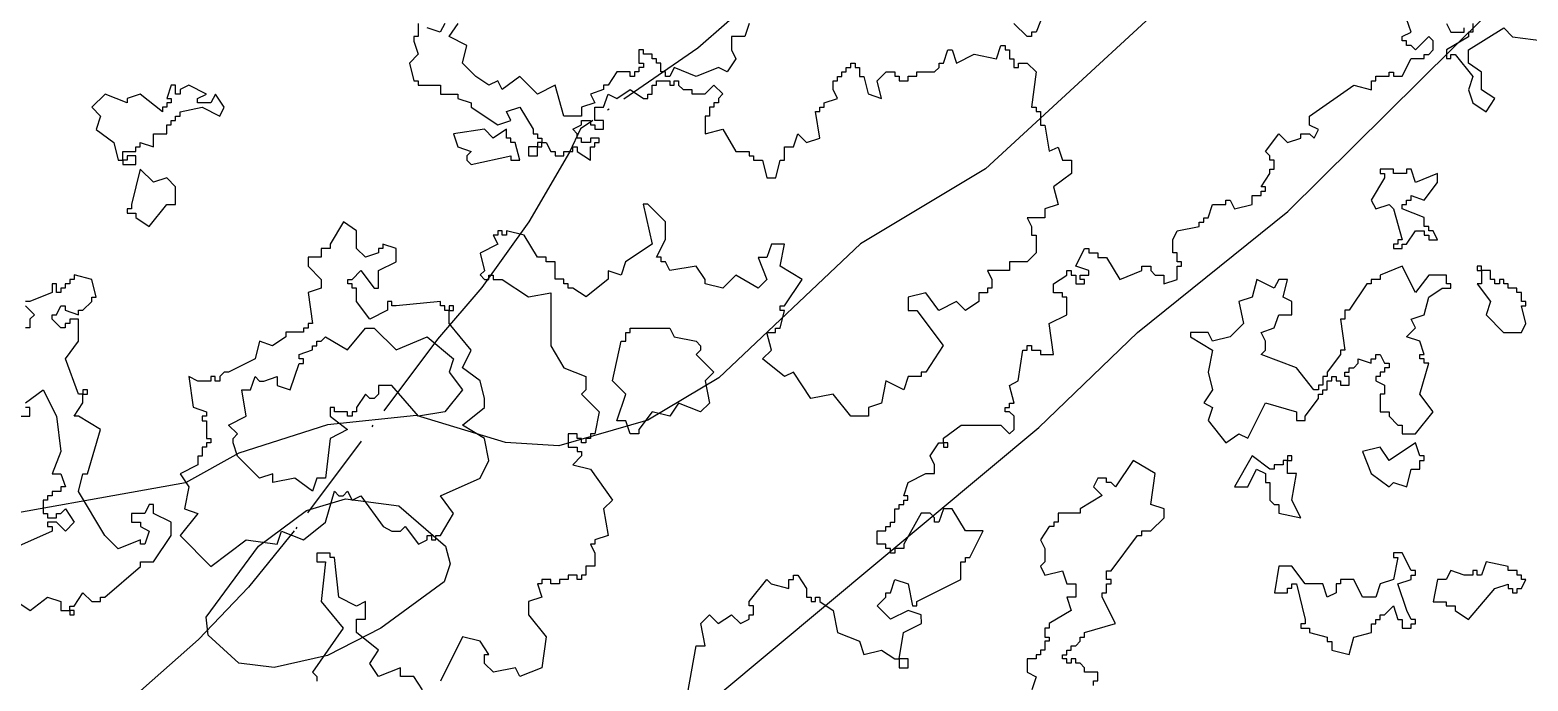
# Model space of a CAD drawing. Header units: metres. Extents: x -400 to 800, y -650 to 500.
# Drawn here: x 184.2 to 269.1, y -416 to -379.1 of the extents above; entities that cross this region are included whole.
import ezdxf

# ---------------------------------------------------------------- set-up
doc = ezdxf.new("R2010")
doc.units = ezdxf.units.M
doc.header["$LTSCALE"] = 2
doc.linetypes.add('DASHDOT', pattern=[3.556, 2.54, -0.508, 0, -0.508])
for name, color, linetype in [('SITE-SETBACK-WATER', 1, 'DASHDOT'), ('SITE-TREE-CANOPY', 94, 'CONTINUOUS'), ('TOPO-CONTOUR-MINOR', 9, 'CONTINUOUS')]:
    doc.layers.add(name, color=color, linetype=linetype)

msp = doc.modelspace()

# ---------------------------------------------------------------- linework, layer by layer
at = {"layer": 'SITE-SETBACK-WATER'}
msp.add_lwpolyline([(225.762, -376.876), (222.013, -380.167), (215.361, -384.734), (214.748, -386.045), (212.44, -389.993), (209.781, -393.714), (207.261, -396.634), (199.14, -407.504), (196.556, -410.685), (193.72, -413.644), (189.952, -416.986), (188.571, -424.767), (187.116, -430.068), (186.215, -432.337), (185.288, -435.344), (184.174, -441.43)], dxfattribs=at)
at = {"layer": 'SITE-TREE-CANOPY'}
for points in [[(221.432, -416.757), (221.93, -414.009), (222.428, -414.009), (222.183, -412.752), (222.681, -412.252), (223.179, -412.753), (223.929, -412.252), (224.427, -412.753), (224.933, -412.508), (224.933, -412.252), (225.178, -412.252), (225.178, -411.752), (224.933, -411.752), (224.933, -411.507), (225.929, -410.261), (226.181, -410.506), (227.177, -410.762), (227.178, -410.261), (227.43, -410.261), (227.43, -410.005), (227.683, -410.005), (228.181, -410.762), (228.181, -411.262), (228.433, -411.262), (228.433, -411.507), (228.679, -411.507), (228.679, -411.263), (228.931, -411.263), (228.931, -411.507), (229.682, -412.008), (229.927, -413.254), (231.183, -413.754), (231.428, -414.511), (232.431, -414.255), (233.182, -414.756), (233.427, -414.756), (233.68, -413.254), (234.683, -412.754), (234.676, -412.253), (233.933, -412.008), (232.93, -412.509), (232.179, -411.752), (232.677, -411.252), (232.677, -411.007), (232.93, -411.007), (233.182, -410.262), (233.933, -410.507), (234.178, -411.752), (234.431, -411.753), (234.431, -411.508), (236.928, -410.262), (236.928, -409.261), (237.181, -409.261), (237.181, -409.005), (237.427, -409.005), (238.177, -407.504), (237.181, -407.504), (236.431, -406.258), (235.933, -406.258), (235.68, -407.003), (235.427, -407.003), (235.428, -406.758), (235.182, -406.502), (234.677, -406.502), (233.681, -408.26), (233.681, -408.504), (233.183, -408.504), (233.183, -408.76), (232.93, -408.76), (232.93, -408.504), (232.677, -408.504), (232.677, -408.259), (232.179, -408.259), (232.18, -407.503), (232.678, -407.503), (232.678, -407.258), (232.93, -407.258), (232.93, -407.003), (233.183, -407.003), (233.183, -406.257), (233.428, -406.257), (233.428, -406.013), (233.681, -406.013), (233.681, -405.757), (233.926, -405.757), (233.926, -405.512), (233.681, -405.512), (233.927, -404.756), (234.93, -404.255), (235.428, -404.255), (235.428, -403.755), (235.182, -403.254), (235.68, -402.509), (235.933, -402.509), (235.933, -402.253), (236.929, -401.508), (239.181, -401.508), (239.679, -402.009), (239.932, -401.753), (239.932, -401.008), (239.679, -400.752), (239.427, -400.752), (239.427, -400.507), (239.679, -400.507), (239.679, -400.262), (239.932, -400.262), (239.679, -399.261), (240.177, -399.005), (240.43, -397.259), (240.683, -397.259), (240.683, -397.003), (240.928, -397.003), (240.928, -397.259), (241.433, -397.259), (241.433, -397.504), (242.177, -397.504), (241.931, -395.757), (242.928, -395.257), (242.928, -394.256), (242.682, -394.256), (242.682, -394.011), (242.177, -394.011), (242.177, -393.51), (242.928, -393.01), (242.928, -392.754), (243.18, -392.754), (243.18, -393.01), (243.433, -393.01), (243.433, -393.51), (243.931, -393.51), (243.931, -393.255), (243.678, -393.255), (243.678, -393.01), (244.177, -393.01), (244.177, -392.754), (243.433, -392.509), (243.931, -391.508), (244.177, -391.508), (244.177, -391.753), (244.682, -391.753), (244.682, -392.009), (245.18, -392.009), (245.93, -393.255), (247.179, -392.754), (247.179, -392.51), (247.677, -392.51), (247.677, -392.754), (247.93, -393.01), (248.428, -393.01), (248.428, -393.511), (249.178, -393.255), (249.178, -392.51), (249.431, -392.51), (249.431, -392.254), (249.178, -392.254), (249.178, -391.753), (248.933, -391.753), (248.933, -391.008), (249.178, -390.508), (250.427, -390.252), (250.427, -390.007), (250.68, -390.007), (250.68, -389.762), (250.932, -389.762), (251.178, -389.006), (251.928, -389.006), (251.928, -388.761), (252.181, -388.761), (252.426, -389.262), (253.43, -389.006), (253.43, -388.506), (253.928, -388.506), (253.928, -388.261), (254.18, -388.261), (254.18, -388.005), (253.928, -388.005), (254.433, -387.26), (254.433, -387.004), (254.679, -387.004), (254.679, -386.504), (254.433, -386.504), (254.433, -386.259), (254.181, -386.003), (254.931, -385.002), (255.429, -385.502), (256.18, -385.258), (256.18, -385.002), (256.678, -385.002), (256.93, -385.258), (257.183, -384.757), (256.678, -384.513), (256.678, -384.012), (259.183, -382.255), (260.179, -382.511), (260.179, -382.01), (260.431, -382.01), (260.431, -381.754), (261.182, -381.754), (261.182, -381.51), (261.427, -381.51), (261.427, -381.754), (261.932, -381.754), (262.431, -380.753), (263.181, -380.753), (263.181, -380.509), (263.427, -380.509), (263.679, -380.253), (263.679, -379.752), (263.427, -379.507), (262.683, -380.253), (262.431, -380.008), (262.178, -380.008), (262.178, -379.752), (261.933, -379.752), (261.933, -379.507), (262.431, -379.252), (262.178, -378.506)], [(241.681, -378.004), (241.182, -379.261), (240.93, -379.261), (240.93, -379.505), (240.677, -379.505), (239.927, -378.76)], [(206.178, -378.757), (206.178, -379.502), (205.932, -379.502), (205.932, -379.758), (206.178, -380.503), (205.68, -381.004), (205.932, -382.005), (206.178, -382.005), (206.178, -382.261), (207.433, -382.261), (207.433, -382.761), (208.429, -382.761), (208.429, -383.006), (209.18, -383.262), (209.18, -383.507), (210.681, -384.508), (211.432, -384.252), (211.179, -383.752), (211.93, -383.507), (212.68, -384.753), (212.68, -385.009), (212.933, -385.009), (212.933, -385.254), (213.178, -385.254), (213.178, -385.509), (213.431, -385.509), (213.683, -386.01), (213.929, -386.01), (213.929, -386.255), (214.427, -386.255), (214.427, -386.01), (214.932, -386.01), (214.932, -385.754), (215.177, -385.754), (215.177, -386.01), (215.928, -386.511), (215.928, -385.754), (216.181, -385.754), (216.181, -385.51), (216.433, -385.51), (216.433, -385.254), (215.928, -385.254), (215.928, -385.51), (215.43, -385.51), (215.43, -385.254), (215.177, -385.254), (215.177, -385.009), (214.932, -384.753), (215.43, -384.509), (215.43, -384.253), (215.928, -384.253), (215.928, -384.509), (216.181, -384.509), (216.181, -384.753), (216.679, -384.753), (216.679, -384.253), (216.181, -384.253), (216.181, -383.507), (216.679, -383.507), (216.931, -382.762), (217.429, -383.007), (218.18, -382.507), (218.931, -383.007), (219.183, -383.007), (219.183, -382.762), (219.429, -382.762), (219.429, -382.262), (219.681, -382.262), (219.681, -382.006), (220.432, -382.006), (220.432, -382.262), (220.677, -382.262), (220.678, -382.006), (220.93, -382.006), (220.93, -382.262), (221.183, -382.507), (221.681, -382.507), (221.681, -382.752), (222.431, -382.752), (222.929, -382.262), (223.427, -382.752), (223.182, -383.008), (223.182, -383.252), (222.929, -383.252), (222.929, -383.508), (222.677, -383.508), (222.677, -384.009), (222.431, -384.009), (222.431, -385.01), (223.427, -384.754), (224.178, -386.011), (224.928, -386.011), (224.928, -386.256), (225.181, -386.256), (225.181, -386.512), (225.679, -386.512), (225.931, -387.502), (226.429, -387.502), (226.682, -386.512), (226.927, -386.512), (226.927, -385.756), (227.433, -385.756), (227.678, -385.01), (228.183, -385.511), (228.927, -385.255), (228.681, -383.753), (228.927, -383.753), (228.927, -383.509), (229.179, -383.509), (229.18, -383.253), (229.93, -383.008), (229.678, -382.508), (229.678, -382.007), (229.93, -382.007), (229.93, -381.762), (230.183, -381.762), (230.183, -381.507), (230.428, -381.507), (230.428, -381.262), (230.681, -381.262), (230.681, -381.006), (230.926, -381.006), (230.926, -381.262), (231.179, -381.262), (231.179, -381.763), (231.431, -381.763), (231.677, -382.753), (232.427, -383.009), (232.182, -382.007), (232.68, -381.507), (233.178, -381.507), (233.178, -381.752), (233.431, -381.752), (233.431, -382.007), (233.929, -382.008), (233.929, -381.752), (234.427, -381.752), (234.427, -381.507), (235.43, -381.507), (235.683, -381.262), (235.683, -381.007), (235.928, -381.007), (236.181, -380.261), (236.433, -380.261), (236.679, -381.007), (237.682, -380.506), (238.931, -380.762), (239.183, -380.006), (239.429, -380.006), (239.429, -380.262), (239.681, -380.262), (239.681, -380.762), (239.927, -380.762), (239.927, -381.252), (240.179, -381.252), (240.179, -381.007), (240.677, -381.007), (241.182, -381.508), (240.93, -383.51), (241.182, -383.51), (241.182, -383.755), (241.428, -383.755), (241.427, -384.511), (241.68, -384.511), (241.932, -386.002), (242.431, -385.757), (242.683, -386.502), (243.181, -386.502), (243.181, -387.259), (242.178, -388.004), (242.43, -389.005), (241.68, -389.261), (241.68, -389.762), (240.676, -389.761), (240.929, -390.262), (240.929, -390.751), (241.181, -390.752), (241.181, -391.753), (240.683, -392.253), (239.68, -392.253), (239.68, -392.754), (238.431, -392.754), (238.677, -393.254), (238.677, -393.755), (238.431, -393.755), (238.431, -394.011), (237.933, -394.01), (237.933, -394.511), (237.182, -395.012), (236.677, -394.511), (235.681, -395.011), (234.931, -394.01), (233.928, -394.255), (233.927, -395.011), (234.433, -395.011), (235.927, -397.003), (234.93, -398.504), (234.678, -398.504), (234.678, -398.76), (233.927, -398.76), (233.682, -399.505), (232.678, -399.005), (232.433, -400.261), (231.682, -400.506), (231.682, -401.007), (230.679, -401.007), (229.683, -399.761), (228.427, -400.005), (227.431, -398.503), (226.933, -398.759), (225.678, -397.758), (226.183, -397.257), (225.93, -396.256), (226.428, -396.256), (226.428, -396.012), (226.681, -396.012), (226.927, -395.011), (226.681, -395.01), (226.681, -394.755), (226.927, -394.755), (227.93, -393.253), (226.681, -392.508), (226.927, -391.262), (226.183, -391.262), (225.931, -392.007), (225.433, -392.007), (225.931, -393.253), (225.432, -393.753), (224.177, -393.008), (223.433, -393.753), (222.43, -393.508), (222.43, -393.253), (221.932, -392.507), (220.431, -392.752), (220.178, -392.262), (219.933, -392.262), (219.933, -392.006), (219.68, -392.006), (220.179, -391.005), (220.179, -390.004), (219.183, -389.003), (218.93, -389.003), (219.428, -391.261), (217.927, -392.262), (217.681, -393.007), (216.93, -392.762), (216.93, -393.252), (215.682, -394.253), (214.931, -393.752), (214.679, -393.752), (214.679, -393.508), (214.433, -393.508), (214.433, -393.252), (213.928, -393.252), (213.928, -392.262), (213.43, -392.262), (213.43, -392.006), (212.932, -392.006), (212.182, -390.76), (211.178, -390.504), (211.178, -390.76), (210.933, -390.76), (210.933, -390.504), (210.68, -390.504), (210.68, -390.76), (210.428, -390.76), (210.68, -391.26), (209.677, -391.761), (209.929, -392.762), (209.677, -393.006), (209.929, -393.262), (210.182, -393.262), (210.182, -393.007), (210.428, -393.007), (210.428, -393.262), (210.933, -393.262), (212.427, -394.253), (213.682, -394.008), (213.682, -397.011), (214.433, -398.257), (215.681, -398.758), (215.681, -399.503), (215.429, -399.759), (216.432, -400.76), (216.179, -402.006), (215.933, -402.006), (215.933, -402.262), (215.681, -402.262), (215.681, -402.507), (215.428, -402.507), (215.428, -402.262), (215.183, -402.262), (215.183, -402.006), (214.678, -402.006), (214.678, -402.763), (215.183, -402.763), (215.183, -403.007), (215.428, -403.007), (215.428, -403.252), (214.93, -403.753), (215.933, -404.009), (217.182, -405.755), (216.677, -406.256), (216.929, -407.757), (216.178, -408.002), (216.178, -408.258), (215.933, -408.258), (216.178, -408.758), (216.178, -409.504), (215.68, -409.504), (215.68, -410.004), (215.427, -410.004), (215.427, -410.26), (215.182, -410.26), (215.182, -410.004), (214.677, -410.004), (214.677, -410.26), (214.179, -410.26), (214.179, -410.505), (213.681, -410.505), (213.681, -410.26), (213.183, -410.26), (213.183, -410.505), (212.93, -410.504), (213.183, -411.261), (212.432, -411.506), (212.432, -412.262), (213.428, -413.508), (213.182, -415.254), (211.926, -415.755), (211.681, -415.254), (210.432, -415.51), (209.927, -415.009), (209.927, -414.509), (210.18, -414.509), (209.682, -413.752), (208.679, -413.507), (207.43, -416.01)], [(207.679, -378.757), (207.427, -379.257), (206.683, -379.012)], [(224.929, -378.758), (224.683, -379.504), (223.933, -379.504), (223.933, -380.26), (224.178, -380.761), (223.68, -381.506), (223.182, -381.261), (221.933, -381.762), (220.678, -381.261), (220.432, -381.761), (220.179, -381.761), (220.179, -381.506), (219.927, -381.506), (219.927, -381.005), (219.681, -381.005), (219.682, -380.76), (219.429, -380.76), (219.429, -380.504), (218.931, -380.504), (218.931, -380.26), (218.678, -380.26), (218.678, -381.005), (218.931, -381.005), (218.931, -381.261), (218.678, -381.261), (218.678, -381.505), (218.433, -381.505), (218.433, -381.761), (218.18, -381.761), (218.18, -381.505), (217.43, -381.505), (216.931, -382.262), (216.679, -382.262), (216.679, -382.506), (215.928, -382.762), (216.181, -383.252), (215.43, -383.507), (215.43, -384.008), (214.427, -384.008), (213.929, -382.261), (212.933, -382.762), (211.93, -381.761), (210.927, -382.506), (210.681, -382.005), (210.183, -382.261), (209.433, -381.76), (208.682, -381.004), (208.928, -380.003), (207.932, -379.502), (208.43, -378.757)], [(264.43, -378.762), (264.683, -379.252), (265.433, -379.252), (265.433, -379.007)], [(265.931, -378.762), (265.931, -379.252), (265.679, -379.252), (265.679, -379.508), (264.43, -380.253), (264.43, -380.753), (264.682, -380.753), (264.682, -380.509), (264.928, -380.509), (265.931, -381.755), (265.678, -382.511), (265.931, -383.256), (266.681, -383.757), (267.18, -383.012), (266.429, -382.511), (266.429, -381.51), (265.679, -381.009), (265.679, -380.253), (267.678, -379.007), (268.183, -379.508), (269.93, -379.753), (269.93, -379.008)], [(183.432, -411.503), (184.182, -412.003), (185.179, -411.258), (185.929, -411.503), (185.929, -412.003), (186.427, -412.003), (186.427, -411.759), (186.68, -411.759), (187.178, -411.002), (187.683, -411.503), (188.181, -411.503), (188.181, -411.258), (188.427, -411.258), (190.433, -409.512), (190.433, -409.256), (191.177, -409.256), (192.18, -407.755), (192.18, -407.009), (191.177, -406.509), (191.177, -406.008), (190.932, -406.008), (190.679, -406.509), (189.928, -406.509), (189.928, -407.009), (190.433, -407.009), (190.433, -407.254), (190.931, -407.51), (190.679, -408.255), (190.433, -408.255), (190.433, -408.01), (189.178, -408.511), (188.427, -407.754), (186.933, -405.262), (187.179, -404.261), (187.431, -404.261), (188.182, -401.759), (186.927, -401.002), (186.681, -401.002), (187.179, -400.257), (187.179, -399.756), (186.927, -399.756), (186.183, -397.754), (186.927, -396.753), (186.927, -395.507), (186.429, -395.507), (186.429, -395.752), (186.176, -395.752), (186.176, -396.007), (185.931, -396.007), (185.433, -395.507), (185.433, -395.262), (185.678, -395.262), (185.931, -394.762), (186.177, -394.762), (186.177, -395.006), (186.927, -395.262), (186.927, -395.006), (187.18, -395.006), (187.678, -394.506), (187.678, -394.261), (187.93, -394.261), (187.678, -393.26), (186.682, -393.004), (186.682, -393.26), (186.429, -393.26), (186.429, -393.505), (186.177, -393.505), (186.177, -393.76), (185.931, -393.76), (185.931, -394.005), (185.679, -394.005), (185.679, -393.505), (185.433, -393.504), (185.433, -394.005), (184.177, -394.505), (183.932, -394.505)], [(183.932, -394.761), (184.43, -395.262), (184.177, -395.507), (184.177, -396.007), (183.932, -396.007)], [(183.931, -400.256), (184.927, -399.511), (185.678, -401.002), (185.93, -403.004), (185.432, -404.261), (185.93, -404.261), (186.183, -405.007), (185.93, -405.007), (185.93, -405.262), (185.432, -405.262), (185.432, -405.507), (185.179, -405.507), (185.179, -405.752), (184.927, -405.752), (184.927, -406.508), (185.179, -406.508), (185.179, -406.753), (185.677, -406.753), (185.677, -406.508), (185.93, -406.508), (186.182, -406.252), (186.68, -407.009), (186.182, -407.509), (185.677, -407.009), (185.179, -407.009), (185.179, -407.253), (185.432, -407.253), (185.432, -407.509), (183.18, -408.51)], [(183.679, -401.002), (184.177, -401.002), (184.177, -400.512), (183.931, -400.512)], [(244.427, -416.259), (244.427, -416.003), (244.679, -416.003), (244.679, -415.502), (243.929, -415.502), (243.929, -415.257), (243.683, -415.002), (243.431, -415.002), (243.431, -414.757), (243.178, -414.757), (243.178, -415.002), (242.933, -415.001), (242.933, -414.757), (242.68, -414.757), (242.68, -414.512), (242.933, -414.512), (242.933, -414.256), (243.178, -414.256), (243.178, -414.012), (243.431, -414.012), (243.676, -413.756), (243.676, -413.511), (243.929, -413.511), (243.929, -413.255), (245.683, -412.755), (244.932, -411.253), (244.932, -411.008), (245.178, -411.008), (245.178, -410.508), (245.431, -410.508), (245.431, -410.252), (245.178, -410.252), (245.178, -409.762), (245.431, -409.762), (246.932, -407.76), (247.178, -407.76), (247.178, -407.504), (247.683, -407.505), (248.433, -406.759), (248.433, -406.259), (247.683, -406.003), (247.928, -404.256), (246.68, -403.511), (245.677, -405.001), (245.431, -404.757), (245.179, -404.757), (245.179, -404.512), (244.68, -404.512), (244.428, -405.012), (244.933, -405.502), (243.677, -406.258), (243.677, -406.503), (242.428, -406.503), (242.428, -407.003), (242.183, -407.003), (242.183, -407.259), (241.93, -407.259), (241.432, -408.004), (241.678, -408.505), (241.678, -409.262), (241.432, -409.506), (241.678, -410.007), (242.681, -409.762), (242.933, -410.507), (243.431, -410.508), (243.431, -411.253), (242.933, -411.253), (243.179, -412.009), (241.93, -412.754), (241.93, -413.01), (241.677, -413.01), (241.677, -413.511), (241.93, -413.511), (241.93, -413.756), (241.677, -413.756), (241.677, -414.256), (241.432, -414.256), (241.432, -414.512), (241.179, -414.512), (241.179, -414.757), (240.681, -414.757), (240.681, -415.502), (241.179, -415.758), (240.933, -416.503)], [(206.427, -416.511), (205.929, -415.754), (205.178, -415.754), (205.178, -415.254), (203.929, -415.754), (203.431, -415.009), (203.929, -414.252), (202.681, -413.262), (202.681, -412.506), (203.179, -412.506), (203.179, -411.505), (202.681, -411.76), (201.678, -411.26), (201.433, -409.002), (201.18, -409.002), (201.18, -408.757), (200.43, -408.757), (200.429, -409.257), (200.928, -409.257), (200.682, -411.504), (201.93, -413.006), (200.183, -415.509), (200.429, -415.754), (200.429, -416.009)]]:
    msp.add_lwpolyline(points, dxfattribs=at)
for points in [[(189.432, -386.007), (190.183, -386.008), (190.183, -385.752), (190.429, -385.752), (190.429, -385.507), (191.179, -385.752), (191.179, -385.007), (191.93, -385.007), (191.93, -384.506), (192.183, -384.506), (192.183, -384.261), (192.428, -384.261), (192.428, -384.006), (192.681, -384.006), (192.681, -383.761), (193.929, -383.505), (194.932, -384.006), (195.178, -383.505), (194.68, -382.76), (194.427, -383.26), (193.677, -383.26), (193.677, -383.005), (194.182, -382.76), (193.179, -382.259), (192.681, -382.504), (192.681, -382.76), (192.428, -382.76), (192.428, -382.259), (192.183, -382.259), (191.93, -383.004), (192.183, -383.004), (192.183, -383.26), (191.93, -383.26), (191.93, -383.505), (191.678, -383.505), (191.678, -383.761), (190.429, -382.759), (189.678, -383.004), (189.678, -383.26), (188.43, -382.759), (187.679, -383.504), (188.177, -384.005), (187.931, -384.761), (188.927, -385.507), (189.18, -386.508), (189.432, -386.508)], [(211.179, -384.753), (210.428, -385.253), (209.93, -384.753), (208.177, -385.008), (208.429, -385.754), (209.18, -386.01), (208.927, -386.254), (208.927, -386.51), (209.18, -386.755), (211.431, -386.255), (211.431, -386.51), (211.929, -386.51), (211.677, -385.509), (211.431, -385.509), (211.431, -385.253), (211.179, -385.253)], [(212.428, -385.754), (212.427, -386.255), (212.933, -386.255), (212.933, -385.754)], [(212.933, -385.509), (212.933, -385.754), (213.178, -385.754), (213.178, -385.509)], [(189.432, -386.753), (190.183, -386.753), (190.183, -386.252), (189.678, -386.252), (189.678, -386.508), (189.432, -386.508)], [(189.93, -389.011), (189.93, -389.256), (189.678, -389.256), (189.678, -389.512), (190.183, -389.512), (190.183, -389.756), (190.933, -390.257), (191.929, -389.011), (192.428, -389.011), (192.428, -388.01), (191.93, -387.509), (191.179, -387.754), (190.429, -387.009)], [(262.177, -387.261), (261.427, -387.261), (261.427, -387.005), (260.683, -387.005), (260.683, -387.261), (260.929, -387.261), (260.929, -387.505), (260.178, -388.762), (260.431, -389.252), (261.181, -389.007), (261.427, -389.252), (261.932, -391.009), (261.679, -391.009), (261.679, -391.254), (261.426, -391.254), (261.426, -391.51), (261.932, -391.51), (261.932, -391.254), (262.177, -391.254), (262.682, -390.509), (263.18, -390.509), (263.18, -390.754), (263.433, -390.754), (263.433, -391.009), (263.931, -391.01), (263.678, -390.509), (263.433, -390.509), (263.433, -390.253), (263.18, -390.253), (263.18, -389.752), (261.932, -389.252), (261.932, -389.007), (262.177, -389.007), (262.177, -388.762), (262.43, -388.762), (262.43, -388.507), (263.18, -388.762), (263.931, -387.761), (263.931, -387.261), (262.683, -387.761), (262.43, -387.005), (262.177, -387.005)], [(207.677, -395.009), (207.677, -394.753), (207.432, -394.753), (207.432, -394.508), (204.928, -394.752), (204.682, -394.752), (204.682, -394.508), (204.43, -394.508), (204.43, -395.008), (203.433, -395.509), (202.683, -394.507), (202.683, -393.762), (202.43, -393.762), (202.43, -393.506), (202.178, -393.506), (202.178, -393.262), (202.43, -393.262), (202.929, -392.761), (203.679, -393.762), (203.932, -393.762), (203.932, -392.761), (204.928, -392.261), (204.928, -391.504), (204.177, -391.259), (204.177, -391.504), (203.932, -391.504), (203.932, -391.76), (203.181, -392.005), (202.683, -391.504), (202.683, -390.503), (201.933, -390.002), (201.182, -391.259), (201.182, -391.504), (200.677, -391.504), (200.677, -392.004), (199.933, -392.004), (199.933, -392.505), (200.677, -393.261), (200.677, -393.762), (199.933, -394.007), (200.178, -395.753), (199.933, -395.753), (199.933, -396.009), (199.68, -396.009), (199.68, -396.254), (198.677, -396.253), (198.677, -396.509), (197.926, -397.01), (197.183, -396.754), (196.93, -397.755), (195.429, -398.511), (195.176, -398.511), (194.931, -398.756), (194.931, -399.012), (194.678, -399.012), (194.678, -398.756), (194.433, -398.756), (194.433, -399.012), (193.682, -399.012), (193.177, -398.756), (193.429, -400.502), (194.18, -400.758), (194.18, -401.003), (193.927, -401.003), (193.927, -401.259), (194.18, -401.259), (194.18, -402.26), (194.432, -402.26), (194.432, -402.505), (194.18, -402.505), (194.18, -402.76), (193.927, -402.76), (193.927, -403.261), (193.682, -403.261), (193.682, -403.761), (192.678, -404.262), (193.176, -405.007), (192.931, -406.253), (193.681, -406.509), (192.678, -407.755), (194.432, -409.513), (196.431, -408.011), (198.178, -408.256), (198.43, -407.511), (199.679, -408.011), (200.928, -407.01), (201.433, -405.253), (201.679, -405.509), (201.931, -405.509), (202.177, -405.253), (202.429, -405.754), (202.927, -405.509), (204.183, -407.255), (204.681, -407.511), (205.179, -407.511), (205.431, -407.256), (206.182, -408.257), (206.68, -408.012), (206.68, -407.756), (206.933, -407.756), (206.933, -408.012), (207.178, -408.012), (207.178, -407.756), (207.431, -407.756), (208.181, -406.511), (207.431, -405.509), (209.683, -404.508), (210.181, -403.507), (209.929, -402.261), (208.68, -401.505), (209.929, -400.504), (209.929, -400.003), (209.683, -399.002), (208.68, -398.257), (209.178, -397.256), (207.93, -395.754), (207.93, -395.009)], [(261.931, -392.511), (260.683, -393.011), (260.683, -393.256), (260.178, -393.256), (260.178, -393.512), (259.932, -393.512), (258.929, -395.002), (258.683, -395.002), (258.683, -395.503), (258.431, -395.503), (258.683, -397.261), (258.431, -397.261), (258.431, -397.505), (257.68, -398.506), (257.68, -398.762), (257.427, -398.762), (257.427, -399.252), (257.182, -399.252), (257.182, -399.507), (256.929, -399.507), (255.933, -398.261), (253.927, -397.505), (254.179, -397.26), (254.18, -396.76), (253.927, -396.259), (254.678, -396.003), (254.93, -395.258), (255.681, -395.258), (255.681, -394.502), (255.183, -394.257), (255.429, -393.256), (254.93, -393.256), (254.678, -393.756), (253.682, -393.256), (253.429, -394.257), (252.679, -394.512), (252.931, -395.758), (252.18, -396.504), (251.177, -396.759), (250.932, -396.259), (249.928, -396.259), (249.928, -396.503), (251.177, -397.26), (250.931, -398.506), (251.177, -399.507), (250.679, -400.252), (251.177, -400.508), (250.931, -401.253), (251.927, -402.51), (252.678, -402.01), (253.183, -402.255), (254.179, -400.252), (255.933, -400.753), (255.933, -401.254), (256.431, -401.254), (256.431, -401.009), (257.182, -400.008), (257.182, -399.752), (257.427, -399.752), (257.427, -399.507), (257.68, -399.507), (257.68, -399.007), (257.932, -399.007), (257.932, -398.762), (258.178, -398.762), (258.178, -399.007), (258.43, -399.007), (258.43, -399.252), (258.928, -399.252), (258.928, -398.762), (258.683, -398.762), (258.683, -398.506), (258.928, -398.506), (258.929, -398.262), (259.181, -398.262), (259.427, -398.006), (259.427, -397.761), (260.177, -398.006), (260.177, -397.761), (260.43, -397.761), (260.43, -397.505), (260.682, -397.505), (260.928, -398.006), (261.18, -398.006), (261.18, -398.262), (260.928, -398.262), (260.928, -398.507), (260.682, -398.507), (260.682, -398.762), (260.43, -398.762), (260.43, -399.007), (260.928, -399.252), (260.928, -399.753), (260.682, -399.752), (260.682, -400.754), (261.18, -400.754), (261.18, -401.01), (261.678, -401.51), (261.931, -401.51), (261.931, -402.011), (262.681, -402.011), (263.677, -400.754), (262.927, -399.753), (263.432, -398.006), (263.18, -398.006), (263.18, -397.762), (262.927, -397.762), (262.927, -397.506), (263.18, -397.506), (262.927, -396.76), (262.177, -396.504), (262.682, -396.004), (262.429, -395.503), (263.18, -395.259), (263.432, -394.258), (264.183, -393.757), (264.681, -393.757), (264.681, -393.512), (264.429, -393.512), (264.429, -393.012), (263.433, -393.012), (262.682, -394.002)], [(266.428, -393.257), (266.428, -393.513), (266.182, -393.513), (266.933, -394.503), (266.68, -395.259), (267.676, -396.26), (268.68, -396.26), (268.932, -395.76), (268.68, -394.759), (268.932, -394.759), (268.932, -394.503), (268.68, -394.503), (268.68, -394.002), (268.427, -394.002), (268.427, -393.758), (267.929, -393.757), (267.929, -393.502), (267.677, -393.502), (267.677, -393.257), (267.431, -393.257), (267.431, -393.502), (267.179, -393.502), (267.179, -393.257), (266.933, -393.257), (266.933, -392.756), (266.428, -392.756)], [(266.428, -392.511), (266.183, -392.511), (266.183, -392.756), (266.428, -392.756)], [(208.183, -395.009), (208.183, -394.753), (207.93, -394.753), (207.93, -395.009)], [(204.927, -397.255), (206.681, -396.51), (208.182, -397.756), (207.93, -398.513), (208.68, -399.503), (207.677, -400.76), (206.183, -401.004), (204.682, -399.258), (203.931, -399.257), (203.931, -399.758), (203.678, -400.003), (203.433, -400.003), (203.18, -399.758), (202.682, -400.503), (202.682, -400.759), (202.43, -400.759), (202.43, -401.004), (202.177, -401.004), (202.177, -400.759), (201.427, -400.759), (201.427, -400.503), (201.181, -400.503), (201.181, -401.004), (202.177, -401.76), (201.181, -402.261), (200.928, -404.508), (200.43, -404.507), (200.177, -405.253), (199.181, -404.507), (197.933, -404.752), (197.933, -404.263), (197.182, -404.507), (195.927, -403.261), (195.681, -402.505), (195.681, -402.26), (195.927, -402.004), (195.429, -401.504), (196.432, -401.003), (196.179, -399.512), (196.678, -399.513), (196.93, -398.756), (197.183, -399.012), (197.428, -399.012), (198.179, -398.756), (198.179, -399.257), (198.929, -399.502), (199.428, -398.011), (199.68, -398.011), (199.68, -397.755), (199.428, -397.755), (199.428, -397.511), (200.178, -397.255), (200.178, -397.01), (200.431, -397.01), (200.431, -396.754), (200.683, -396.754), (200.929, -396.51), (202.177, -397.255), (203.181, -396.009), (203.679, -396.009)], [(222.177, -400.761), (220.928, -400.26), (220.43, -401.006), (219.427, -400.761), (218.683, -401.762), (218.683, -402.007), (218.178, -402.006), (217.933, -401.261), (217.428, -401.261), (217.933, -399.759), (217.182, -399.003), (217.681, -396.756), (217.933, -396.756), (217.933, -396.255), (218.179, -396.255), (218.179, -396.011), (220.431, -396.011), (220.683, -396.512), (221.932, -396.756), (222.177, -397.012), (222.177, -397.257), (221.932, -397.502), (222.928, -398.503), (222.43, -399.003), (222.682, -400.261)], [(187.432, -399.756), (187.432, -399.512), (187.179, -399.512), (187.179, -399.756)], [(235.933, -402.754), (236.179, -402.754), (236.179, -402.509), (235.933, -402.509)], [(261.18, -403.512), (260.682, -402.756), (259.679, -403.012), (260.177, -404.258), (261.18, -405.003), (261.432, -404.758), (262.183, -405.003), (262.428, -404.002), (262.927, -404.002), (262.927, -403.513), (263.179, -403.513), (263.179, -403.257), (262.927, -403.257), (262.681, -402.511)], [(255.182, -403.512), (255.182, -403.757), (254.677, -403.756), (254.677, -404.012), (254.431, -404.012), (253.428, -403.256), (252.432, -405.002), (253.183, -405.002), (253.681, -404.012), (254.179, -404.257), (254.179, -404.758), (254.431, -404.758), (254.431, -405.759), (254.677, -406.003), (254.929, -406.004), (254.929, -406.504), (256.178, -406.76), (255.68, -405.759), (255.933, -404.257), (255.427, -404.257), (255.428, -403.512)], [(255.68, -403.512), (255.68, -403.256), (255.428, -403.256), (255.428, -403.512)], [(261.432, -409.008), (261.677, -409.008), (261.432, -410.253), (260.681, -410.509), (260.429, -411.254), (259.678, -411.254), (259.18, -410.253), (258.429, -410.253), (258.429, -410.509), (258.177, -410.509), (258.177, -411.01), (257.679, -411.254), (257.433, -410.509), (256.43, -410.509), (255.68, -409.508), (254.929, -409.507), (254.683, -411.009), (255.427, -411.009), (255.427, -410.753), (255.679, -410.753), (255.679, -410.509), (255.932, -410.509), (256.43, -412.511), (256.43, -412.756), (256.177, -412.756), (256.177, -413.012), (256.682, -413.012), (256.682, -413.256), (257.678, -413.512), (257.678, -413.757), (257.931, -413.757), (257.931, -414.258), (258.927, -414.502), (259.18, -413.512), (260.183, -413.257), (260.183, -412.756), (260.428, -412.756), (260.428, -412.511), (260.681, -412.511), (260.681, -412.256), (260.926, -412.256), (261.432, -411.755), (261.677, -412.512), (261.93, -412.512), (261.93, -413.012), (262.428, -413.012), (262.428, -412.756), (262.68, -412.756), (262.68, -412.512), (262.428, -412.512), (262.182, -412.011), (261.677, -410.509), (262.428, -410.253), (262.428, -410.009), (262.68, -410.009), (262.68, -409.753), (262.428, -409.753), (261.93, -408.752), (261.432, -408.752)], [(266.426, -410.009), (266.181, -410.009), (266.181, -409.753), (265.928, -409.753), (265.928, -410.009), (265.43, -410.009), (264.68, -409.753), (264.427, -410.254), (263.929, -410.254), (263.676, -411.511), (264.427, -411.511), (264.427, -411.755), (264.932, -411.755), (264.932, -412.011), (265.683, -412.512), (267.177, -410.755), (267.928, -410.51), (267.928, -410.755), (268.18, -410.755), (268.18, -411.01), (268.433, -411.01), (268.433, -410.755), (268.678, -410.755), (268.931, -410.254), (268.678, -410.254), (268.678, -410.009), (268.433, -410.009), (268.433, -409.753), (267.928, -409.753), (267.928, -409.509), (266.679, -409.253)], [(186.427, -412.259), (186.68, -412.259), (186.68, -412.003), (186.427, -412.003)], [(233.427, -415.012), (233.427, -415.256), (233.932, -415.256), (233.933, -414.756), (233.427, -414.756)]]:
    msp.add_lwpolyline(points, close=True, dxfattribs=at)
at = {"layer": 'TOPO-CONTOUR-MINOR'}
for points in [[(252.43, -373.989), (238.324, -386.99), (231.227, -391.235), (223.21, -398.841), (219.179, -401.229), (214.141, -402.685), (211.118, -402.501), (206.08, -400.957), (201.042, -401.503), (196.004, -403.09), (192.981, -404.783), (179.882, -407.113)], [(223.21, -416.763), (241.347, -401.654), (246.928, -396.273), (255.453, -389.41), (268.552, -376.425)]]:
    msp.add_lwpolyline(points, dxfattribs=at)
msp.add_lwpolyline([(199.837, -406.349), (202.05, -405.686), (205.073, -406.077), (207.716, -408.364), (207.994, -409.372), (207.645, -410.38), (204.065, -413.02), (201.042, -414.561), (198.019, -415.247), (196.004, -415.001), (194.279, -413.403), (194.163, -412.395), (197.123, -408.364)], close=True, dxfattribs=at)

doc.saveas('drawing.dxf')
